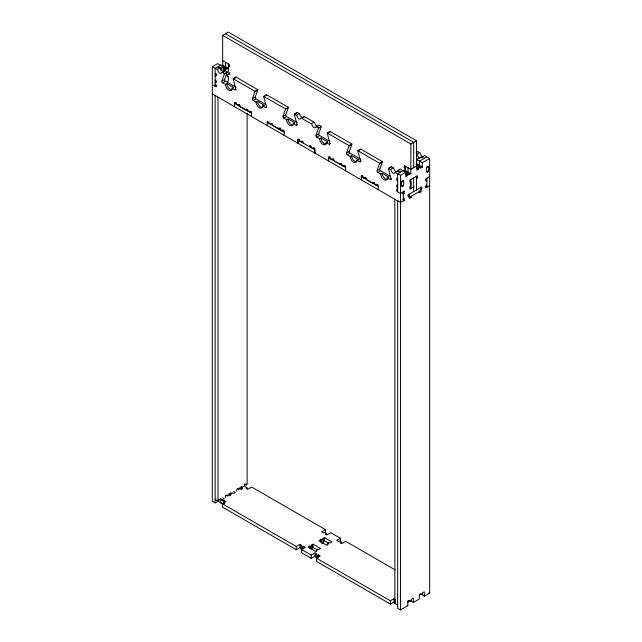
<?xml version="1.0" encoding="UTF-8"?>
<svg xmlns="http://www.w3.org/2000/svg" width="642" height="642" viewBox="0 0 642 642"><rect width="100%" height="100%" fill="white"/><g stroke="black" fill="none" stroke-linecap="round" stroke-linejoin="round"><path stroke-width="0.96" d="M299.445 139.154L297.944 140.028L297.944 143.286L297.944 138.937L299.822 140.028L299.822 141.112M405.214 171.157L405.214 168.26L404.275 167.722L404.275 165.548L410.856 169.352L416.802 165.917L416.802 170.266L418.688 169.175L418.688 168.092L416.57 166.864M410.856 188.539L410.856 179.487M413.681 191.621L413.681 177.858M413.681 167.722L413.681 142.372L225.511 33.729M416.506 189.992L416.506 176.229M416.506 166.093L416.506 140.742L228.335 32.1L222.686 35.358L222.686 65.051L228.335 68.317L226.449 69.4L226.449 68.317L220.808 65.051M216.555 74.616L216.675 74.167M224.122 71.543L224.523 70.909A1.332 0.77 60 0 1 225.278 70.909L227.26 72.056L224.435 73.686A1.332 0.77 60 0 1 224.395 73.974L221.747 81.189A1.332 0.77 60 0 0 222.686 82.818L225.511 84.447A4.654 2.688 60 0 0 228.801 90.153A4.654 2.688 60 0 0 232.099 88.251L233.511 87.432L226.923 83.629L225.511 84.447M222.1 80.98L224.572 79.56L227.22 72.345A1.332 0.77 60 0 0 227.26 72.056M232.099 88.251L234.924 89.88A1.332 0.77 60 0 0 235.863 89.334L233.215 79.062A1.332 0.77 60 0 1 233.174 78.725L235.991 77.096L257.819 89.703L255.002 91.333A1.332 0.77 60 0 1 254.962 91.621L252.314 98.828A1.332 0.77 60 0 0 253.253 100.465L256.07 102.094A4.654 2.688 60 0 0 259.368 107.792A4.654 2.688 60 0 0 262.658 105.89L264.071 105.079L257.482 101.276L256.07 102.094M252.659 98.627L255.131 97.199L257.779 89.992A1.332 0.77 60 0 0 257.819 89.703M262.658 105.89L265.483 107.527A1.332 0.77 60 0 0 266.422 106.981L263.774 96.709A1.332 0.77 60 0 1 263.734 96.372L266.558 94.743L288.386 107.342L285.562 108.98A1.332 0.77 60 0 1 285.521 109.26L282.873 116.475A1.332 0.77 60 0 0 283.812 118.104L286.637 119.733A4.654 2.688 60 0 0 289.927 125.439A4.654 2.688 60 0 0 293.225 123.537L294.63 122.726L288.049 118.922L286.637 119.733M283.226 116.274L285.698 114.846L288.346 107.631A1.332 0.77 60 0 0 288.386 107.342M293.225 123.537L296.042 125.166A1.332 0.77 60 0 0 296.989 124.628L294.333 114.348A1.332 0.77 60 0 1 294.293 114.019L297.118 112.39L299.1 113.538A1.332 0.77 60 0 1 299.854 114.404L300.255 115.496A2.664 1.533 60 0 0 303.273 117.237L303.674 116.611A1.332 0.77 60 0 1 304.428 116.611L314.042 122.157A1.332 0.77 60 0 1 314.797 123.031L315.19 124.123A2.664 1.533 60 0 0 318.207 125.864L318.609 125.23A1.332 0.77 60 0 1 319.363 125.23L321.345 126.378L318.52 128.007A1.332 0.77 60 0 1 318.48 128.296L315.832 135.51A1.332 0.77 60 0 0 316.779 137.139L319.596 138.768A4.654 2.688 60 0 0 322.894 144.466A4.654 2.688 60 0 0 326.184 142.572L327.597 141.754L321.008 137.95L319.596 138.768M316.185 135.302L318.657 133.881L321.305 126.667A1.332 0.77 60 0 0 321.345 126.378M326.184 142.572L329.009 144.201A1.332 0.77 60 0 0 329.948 143.656L327.3 133.384A1.332 0.77 60 0 1 327.26 133.046L330.076 131.417L351.904 144.025L349.087 145.654A1.34 0.77 60 0 1 349.047 145.943L346.399 153.149A1.332 0.77 60 0 0 347.338 154.778L350.163 156.407A4.654 2.688 60 0 0 353.453 162.113A4.654 2.688 60 0 0 356.743 160.211L358.156 159.401L351.567 155.597L350.163 156.407M346.752 152.948L349.216 151.52L351.872 144.314A1.34 0.77 60 0 0 351.904 144.025M356.743 160.211L359.568 161.84A1.332 0.77 60 0 0 360.507 161.303L357.859 151.03A1.34 0.77 60 0 1 357.819 150.693L360.643 149.064L382.471 161.664L379.647 163.293A1.332 0.77 60 0 1 379.607 163.582L376.958 170.796A1.332 0.77 60 0 0 377.897 172.425L380.722 174.054A4.654 2.688 60 0 0 384.012 179.76A4.654 2.688 60 0 0 387.311 177.858L388.723 177.048L382.134 173.244L380.722 174.054M377.311 170.595L379.783 169.167L382.431 161.953M421.16 157.555L421.288 157.338A1.332 0.77 60 0 1 422.051 157.338M423.72 156.343L424.113 155.709A1.332 0.77 60 0 1 424.868 155.709L429.667 158.494L429.667 593.064L424.33 596.137L420.799 594.099M221.418 502.526L220.792 502.887L220.792 498.545L218.906 499.628L218.906 500.72L215.142 502.887L212.325 501.258L212.325 66.696L217.654 63.614L223.304 66.872L223.304 71.222L225.182 70.13L225.182 69.047L226.449 68.317M220.479 65.243L215.142 68.325L215.142 86.429L216.651 85.563M221.434 65.781L222.686 65.051M217.839 69.063L219.949 67.835A1.332 0.77 60 0 1 220.712 68.71L221.105 69.801A2.664 1.533 60 0 0 223.697 71.776M219.949 67.835L217.967 66.696L220.816 68.309L223.304 66.872M223.625 67.771L225.511 66.688L225.511 62.338M229.74 65.324L228.335 66.142L229.274 66.688L229.274 64.513L222.686 60.709M216.555 74.753L215.142 75.563L216.089 76.109L216.089 73.934L215.142 73.389M212.325 66.696L217.132 69.464A1.332 0.77 60 0 1 217.887 70.339L218.28 71.431A2.664 1.533 60 0 0 221.297 73.172L221.699 72.546A1.332 0.77 60 0 1 222.453 72.538L224.572 71.318M224.395 73.974L226.514 72.755M229.86 73.228L227.388 74.649L227.388 76.823L228.335 76.278L228.335 80.988L227.388 81.534M216.555 81.446L215.142 82.264L216.089 82.81L216.089 80.635L215.142 80.09M222.686 82.818L225.157 81.39M233.913 78.653L236.031 77.433A1.332 0.77 60 0 1 235.991 77.096M235.269 89.671L235.975 89.27M236.104 102.576L234.595 103.442L251.536 113.225M254.962 91.621L257.081 90.394M234.587 106.708L234.587 102.359L236.473 103.45L236.473 104.534L238.038 105.44L239.45 104.63M253.253 100.465L255.725 99.037M265.186 95.891L266.599 95.08A1.332 0.77 60 0 1 266.558 94.743M238.038 105.44L238.038 104.357L239.923 105.44L239.923 106.524L246.191 110.151L247.603 109.333M246.191 110.151L246.191 109.06L248.077 110.151L248.077 111.235L249.642 112.141L251.054 111.323M265.836 107.318L266.895 106.708M285.521 109.26L287.64 108.041M267.208 125.543L267.208 121.194L269.086 122.277L269.086 123.368L270.659 124.275L272.072 123.457M283.812 118.104L286.284 116.684M295.039 113.947L297.158 112.719M296.989 114.757L299.1 113.538M270.659 124.275L270.659 123.184L272.537 124.275L272.537 125.359L278.813 128.978L280.225 128.167M302.31 117.831L304.428 116.611M278.813 128.978L278.813 127.894L280.69 128.978L280.69 130.069L282.263 130.968L283.676 130.157M296.395 124.965L297.687 124.219M311.924 123.376L314.042 122.157M294.293 114.019L296.283 115.167A1.332 0.77 60 0 1 297.037 116.033L297.431 117.125A2.664 1.533 60 0 0 300.448 118.866L300.849 118.24A1.332 0.77 60 0 1 301.604 118.24L311.218 123.786A1.332 0.77 60 0 1 311.972 124.66L312.365 125.752A2.664 1.533 60 0 0 315.391 127.493L315.784 126.859A1.332 0.77 60 0 1 316.538 126.859L318.657 125.639M318.48 128.296L320.599 127.076M302.799 141.2L301.395 142.018L301.395 140.927L303.273 142.018L303.273 143.102M316.779 137.139L319.243 135.711M328.006 132.974L329.41 132.164M310.961 145.911L309.548 146.721L309.548 145.638L311.426 146.721L311.426 147.812M314.403 147.901L312.999 148.719L312.999 147.628L314.877 148.719L314.877 153.061L314.877 149.803L297.944 140.028M329.362 143.993L330.421 143.383M349.047 145.943L351.166 144.715M330.189 156.897L328.68 157.763L345.621 167.546M328.68 161.03L328.68 156.68L330.558 157.772L330.558 158.855L332.123 159.762L333.535 158.943M347.338 154.778L349.81 153.358M358.565 150.621L360.684 149.401A1.34 0.77 60 0 1 360.643 149.064M332.123 159.762L332.123 158.678L334.009 159.762L334.009 160.845L340.284 164.472L341.688 163.654M340.284 164.472L340.284 163.381L342.162 164.472L342.162 165.556L343.727 166.463L345.139 165.644M359.921 161.64L361.213 160.893M222.686 35.358L410.856 144.001L416.506 140.742M379.607 163.582L381.725 162.362M362.802 175.723L361.302 176.598L378.234 186.373M361.294 179.856L361.294 175.515L363.171 176.598L363.171 177.69L364.744 178.588L366.157 177.778M377.897 172.425L380.369 170.997M387.311 177.858L390.127 179.487A1.332 0.77 60 0 0 391.074 178.941L388.418 168.669A1.332 0.77 60 0 1 388.386 168.34L391.203 166.711L393.193 167.851A1.332 0.77 60 0 1 393.947 168.726L394.34 169.817A2.664 1.533 60 0 0 396.411 171.791M416.152 152.306L417.565 151.488L419.547 152.635A1.332 0.77 60 0 1 420.301 153.51L420.703 154.602A2.664 1.533 60 0 0 423.295 156.576M389.83 167.859L390.537 167.45M391.074 169.079L393.193 167.851M418.841 153.045L416.722 154.265A1.332 0.77 60 0 1 417.477 155.139L417.878 156.231A2.664 1.533 60 0 0 419.94 158.197M364.744 178.588L364.744 177.505L366.622 178.588L366.622 179.68L372.898 183.299L374.31 182.489M416.65 159.489L422.292 162.747L422.292 167.097L416.65 163.838L416.65 159.489L421.224 156.849L424.049 158.478M404.275 167.722L405.688 166.904M372.898 183.299L372.898 182.216L374.776 183.299L374.776 184.382L376.348 185.289L377.761 184.479M426.858 156.857L419.467 161.118L419.467 165.467L418.215 166.19M403.962 171.157L405.214 170.435L410.856 173.693L410.856 144.001M390.48 179.287L391.427 178.741M388.386 168.34L390.368 169.488A1.332 0.77 60 0 1 391.122 170.355L391.516 171.446A2.664 1.533 60 0 0 394.533 173.188L394.934 172.562A1.332 0.77 60 0 1 395.689 172.554L400.496 175.33L405.824 172.257L405.824 176.598L407.71 175.515L407.71 174.423L405.592 173.204M422.292 162.747L429.667 158.494M407.71 174.423L408.978 173.693L408.978 174.785L410.856 173.693M418.688 168.092L420.414 167.097L420.414 168.18L422.292 167.097M401.908 181.758L403.32 180.948M426.858 167.361L428.262 166.543M401.908 186.284L403.32 185.474C405.375 176.606 399.629 181.413 401.908 186.284A0.995 0.578 -60 0 0 402.614 186.694A0.995 0.578 -60 0 0 403.32 185.474M426.858 171.887L428.262 171.069C430.389 162.161 424.506 167.048 426.842 171.895A0.995 0.578 -60 0 0 427.548 172.297A0.995 0.578 -60 0 0 428.254 171.077M416.506 178.404L417.444 177.858L417.444 175.683L409.917 180.033L409.917 182.208L410.856 181.662L410.856 186.373L409.917 186.91L409.917 189.085L413.681 186.91M402.614 193.579L403.32 193.98L404.259 193.443L404.259 191.268L400.496 193.443L396.732 191.268L396.732 189.093L397.671 189.639M429.675 176.59L425.903 178.773L425.903 180.948L426.842 180.402L425.429 179.591M403.32 198.691L404.259 198.145L404.259 200.32L400.496 202.495L212.325 93.852M426.842 185.113L425.903 185.65L425.903 187.825L429.675 185.642M420.887 189.631L421.826 189.093L421.826 186.918L408.344 194.703L408.344 196.877L409.283 196.332L407.871 195.521M409.283 197.423L420.887 190.722M411.169 196.332L411.169 197.423L409.283 198.506L409.283 194.157M420.887 187.464L420.887 191.806L419.009 192.889L419.009 191.806M216.089 499.091L215.142 499.628L296.283 546.47L300.047 544.304L301.925 545.387L300.986 545.933L300.986 549.191L311.218 555.097L314.981 552.923L316.859 554.006L315.92 554.552L315.92 557.81M230.831 492.751L228.945 493.834L228.945 494.926L227.22 495.921L225.807 495.102M244.313 484.967L246.191 483.875L246.191 484.967L244.787 484.148M230.213 495.817L230.213 494.188L232.396 492.928L233.335 493.473L235.221 492.39L233.712 491.515M237.243 488.506L238.655 489.316L239.923 488.586L239.923 487.495L241.801 486.411L241.801 489.019M241.649 489.22L241.649 487.591L244.313 486.05L246.913 487.551L246.913 489.18M246.191 484.967L247.138 484.421L247.138 113.369M229.274 495.817L231.152 494.733L230.213 494.188M222.734 497.855L224.243 498.722L222.357 499.813L221.418 499.267L220.792 499.628L223.392 501.129L224.331 500.591L226.217 501.675L222.453 503.85L222.453 507.108L296.283 549.729L300.047 547.562L301.299 548.284M246.913 487.551L245.974 488.097L247.852 489.18L251.616 487.013L325.446 529.634L325.446 532.892M325.446 529.634L321.682 531.809L323.568 532.892L324.507 532.346L326.064 533.253L326.064 534.882M300.986 545.933L302.543 546.832L303.481 546.286L305.367 547.369L301.604 549.544L301.604 552.802L311.218 558.355L314.981 556.181L316.233 556.903M326.064 533.253L325.125 533.791L327.003 534.882L330.766 532.708L340.38 538.253L340.38 541.519M312.068 549.054L312.068 545.796L310.8 546.527L309.861 545.981L307.975 547.072L315.503 551.414L317.389 550.33L316.442 549.785L316.442 551.414M316.442 549.785L317.718 549.054L318.657 549.6L320.535 548.509L313.007 544.167L311.129 545.251L312.068 545.796M321.778 543.445L323.504 542.45L323.504 539.192L321.778 540.187L320.839 539.649L318.954 540.733L326.481 545.074L328.367 543.991L327.42 543.445L327.42 545.074M327.42 543.445L329.145 542.45L330.084 542.996L331.97 541.912L324.443 537.563L322.565 538.646L323.504 539.192M311.755 548.148L313.007 547.425L317.188 549.841M323.191 541.551L324.443 540.821L328.624 543.236M340.38 538.253L336.617 540.428L338.503 541.519L339.441 540.973L340.998 541.872L340.998 543.501M315.92 554.552L317.477 555.45L318.424 554.913L320.302 555.996L316.538 558.171L316.538 561.429L390.368 604.05L394.132 601.883L395.384 602.605M340.998 541.872L340.059 542.418L341.945 543.501L345.709 541.326L395.215 569.911M316.538 558.171L390.368 600.792L394.132 598.617L395.384 599.347M408.336 600.487L409.748 601.297L411.474 600.302L411.474 599.219L413.352 598.127L413.352 602.477L410.535 600.848M397.671 200.866L397.671 608.271L400.496 609.9L407.863 605.647L407.863 601.297L409.748 600.214L409.748 601.297M413.352 602.477L419.298 599.042L419.298 594.701L421.184 593.609L421.184 594.701L422.452 593.962L422.452 592.879L424.33 591.796L424.33 596.137M416.177 164.649L420.414 167.097M416.57 167.955L418.688 169.175M416.032 177.048L417.444 177.858M408.978 173.693L403.328 170.435L397.671 173.701L397.671 191.814M405.824 172.257L400.183 168.998L397.703 170.427L400.52 172.056M223.063 67.827L225.182 69.047M223.063 68.911L225.182 70.13M405.592 174.295L407.71 175.515M400.496 172.072L398.513 170.924A1.332 0.77 60 0 0 397.759 170.933L397.358 171.558A2.664 1.533 60 0 1 396.941 171.791M425.14 186.284L426.858 187.271L426.858 178.219M222.453 72.538L224.435 73.686M233.174 78.725L255.002 91.333M263.734 96.372L285.562 108.98M316.538 126.859L318.52 128.007M327.26 133.046L349.087 145.654M357.819 150.693L379.647 163.293M226.923 75.467L228.335 76.278M419.475 190.995L420.887 191.806M397.671 178.773L396.732 178.227L396.732 180.402L397.671 180.948M236.112 87.304L225.511 81.189A1.332 0.77 60 0 1 224.572 79.56M265.86 104.477L256.07 98.828A1.332 0.77 60 0 1 255.131 97.199M297.238 122.598L286.637 116.475A1.332 0.77 60 0 1 285.698 114.846M329.386 141.16L319.596 135.51A1.332 0.77 60 0 1 318.657 133.881M360.764 159.272L350.163 153.149A1.332 0.77 60 0 1 349.216 151.52M390.505 176.446L380.722 170.796A1.332 0.77 60 0 1 379.783 169.167M397.671 185.474L396.732 184.928L396.732 187.103L397.671 187.649M403.786 190.995L404.259 191.268M215.142 84.254L216.089 84.8L216.089 86.975L212.325 84.8M402.695 192.536L404.259 193.443M409.757 196.604L411.169 197.423M402.847 199.501L404.259 200.32M267.216 122.277L284.149 132.051M428.96 592.654L429.667 593.064M241.649 487.591L242.588 488.129L240.71 489.22L239.201 488.353M407.156 605.237L407.863 605.647M397.671 605.013L394.854 603.384L394.854 199.237M419.467 594.059L419.467 595.688M408.039 167.722L408.039 172.064L406.153 173.155L406.153 172.064M408.039 600.655L408.039 602.284M405.214 166.093L405.214 170.435M403.32 191.814L403.32 200.866M400.496 175.33L400.496 609.9M395.071 600.246L395.071 603.512M394.132 598.617L394.132 601.883M390.368 600.792L390.368 604.05M378.226 189.639L378.226 185.289L376.348 184.206L376.348 185.289M345.613 170.804L345.613 166.463L343.727 165.371L343.727 166.463M324.443 537.563L324.443 540.821M321.778 540.187L321.778 542.634M320.839 539.649L320.839 542.089M318.424 554.913L318.424 557.352M317.477 555.45L317.477 557.898M314.981 552.923L314.981 556.181M313.007 544.167L313.007 547.425M311.218 555.097L311.218 558.355M310.8 546.527L310.8 548.974M309.861 545.981L309.861 548.428M303.481 546.286L303.481 548.733M302.543 546.832L302.543 550.09M300.047 544.304L300.047 547.562M296.283 546.47L296.283 549.729M284.141 135.318L284.141 130.968L282.263 129.885L282.263 130.968M251.528 116.483L251.528 112.141L249.642 111.058L249.642 112.141M244.313 484.052L244.313 486.7M238.655 489.316L238.655 488.233L236.77 489.316L236.77 491.058M229.274 74.649L229.274 72.482L228.335 71.936L228.335 63.967M227.22 495.921L227.22 494.83L225.342 495.921L225.342 497.654M224.331 500.591L224.331 503.85M223.392 501.129L223.392 503.577M220.816 68.309L220.816 70.307M217.967 97.111L217.967 501.258M215.142 95.481L215.142 502.887M391.243 167.04A1.332 0.77 60 0 1 391.203 166.711M387.503 179.295A4.654 2.688 60 0 1 384.012 177.762A4.654 2.688 60 0 1 382.134 173.244M388.723 177.048A4.654 2.688 60 0 1 388.707 177.377M382.471 161.664A1.332 0.77 60 0 1 382.431 161.953M356.663 161.72A4.654 2.688 60 0 1 353.301 159.938A4.654 2.688 60 0 1 351.567 155.597M358.156 159.401A4.654 2.688 60 0 1 358.1 160.059M330.116 131.754A1.332 0.77 60 0 1 330.076 131.417M326.377 144.001A4.654 2.688 60 0 1 322.886 142.468A4.654 2.688 60 0 1 321.008 137.95M327.597 141.754A4.654 2.688 60 0 1 327.58 142.091M297.142 112.639A1.332 0.77 60 0 1 297.118 112.39M293.145 125.046A4.654 2.688 60 0 1 289.775 123.264A4.654 2.688 60 0 1 288.049 118.922M294.63 122.726A4.654 2.688 60 0 1 294.622 123.055M262.851 107.326A4.654 2.688 60 0 1 259.36 105.794A4.654 2.688 60 0 1 257.482 101.276M264.071 105.079A4.654 2.688 60 0 1 264.014 105.737M232.019 89.752A4.654 2.688 60 0 1 228.648 87.97A4.654 2.688 60 0 1 226.923 83.629M233.511 87.432A4.654 2.688 60 0 1 233.495 87.769M417.605 151.825A1.332 0.77 60 0 1 417.565 151.488M280.931 128.328A0.995 0.578 0 0 1 280.233 128.159"/></g></svg>
